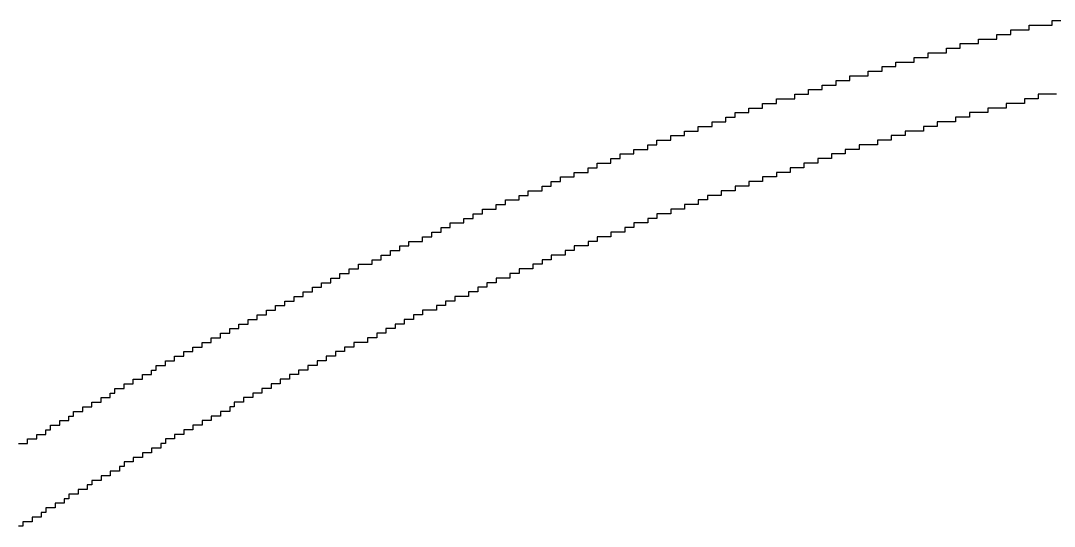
# Model space of a CAD drawing. Header units: millimetres. Extents: x 38.3 to 116.8, y 314 to 397.1.
# Drawn here: x 94.561 to 96.796, y 385.717 to 386.81 of the extents above; entities that cross this region are included whole.
import ezdxf

# ---------------------------------------------------------------- set-up
doc = ezdxf.new("R2010")
doc.units = ezdxf.units.MM
doc.layers.add('TopOverlay', color=2, linetype='Continuous')

# ---------------------------------------------------------------- blocks, each defined once
blk = doc.blocks.new('4S6TMP_L____85')
at = {"layer": 'TopOverlay'}
for p, q in [((-2.1419, 8.0857), (-2.1419, 8.0957)), ((-2.1419, 8.0957), (-2.1022, 8.0957)), ((-2.2313, 8.0659), (-2.2313, 8.0758)), ((-2.2313, 8.0758), (-2.1916, 8.0758)), ((-2.1916, 8.0758), (-2.1916, 8.0857)), ((-2.1916, 8.0857), (-2.1419, 8.0857)), ((-2.3009, 8.046), (-2.3009, 8.0559)), ((-2.3009, 8.0559), (-2.2611, 8.0559)), ((-2.2611, 8.0559), (-2.2611, 8.0659)), ((-2.2611, 8.0659), (-2.2313, 8.0659)), ((-2.4101, 8.0162), (-2.4101, 8.0261)), ((-2.4101, 8.0261), (-2.3704, 8.0261)), ((-2.3704, 8.0261), (-2.3704, 8.0361)), ((-2.3704, 8.0361), (-2.3406, 8.0361)), ((-2.3406, 8.0361), (-2.3406, 8.046)), ((-2.3406, 8.046), (-2.3009, 8.046)), ((-2.4797, 7.9963), (-2.4797, 8.0063)), ((-2.4797, 8.0063), (-2.4399, 8.0063)), ((-2.4399, 8.0063), (-2.4399, 8.0162)), ((-2.4399, 8.0162), (-2.4101, 8.0162)), ((-2.5393, 7.9765), (-2.5393, 7.9864)), ((-2.5393, 7.9864), (-2.5095, 7.9864)), ((-2.5095, 7.9864), (-2.5095, 7.9963)), ((-2.5095, 7.9963), (-2.4797, 7.9963)), ((-2.6088, 7.9566), (-2.6088, 7.9665)), ((-2.6088, 7.9665), (-2.579, 7.9665)), ((-2.579, 7.9665), (-2.579, 7.9765)), ((-2.579, 7.9765), (-2.5393, 7.9765)), ((-2.6982, 7.9268), (-2.6982, 7.9367)), ((-2.6982, 7.9367), (-2.6684, 7.9367)), ((-2.6684, 7.9367), (-2.6684, 7.9467)), ((-2.6684, 7.9467), (-2.6386, 7.9467)), ((-2.6386, 7.9467), (-2.6386, 7.9566)), ((-2.6386, 7.9566), (-2.6088, 7.9566)), ((-2.132, 7.9367), (-2.1717, 7.9367)), ((-2.1717, 7.9367), (-2.1717, 7.9268)), ((-2.7677, 7.9069), (-2.7677, 7.9168)), ((-2.7677, 7.9168), (-2.7379, 7.9168)), ((-2.7379, 7.9168), (-2.7379, 7.9268)), ((-2.7379, 7.9268), (-2.6982, 7.9268)), ((-2.2015, 7.9168), (-2.2413, 7.9168)), ((-2.2413, 7.9168), (-2.2413, 7.9069)), ((-2.1717, 7.9268), (-2.2015, 7.9268)), ((-2.2015, 7.9268), (-2.2015, 7.9168)), ((-2.8274, 7.887), (-2.8274, 7.897)), ((-2.8274, 7.897), (-2.7975, 7.897)), ((-2.7975, 7.897), (-2.7975, 7.9069)), ((-2.7975, 7.9069), (-2.7677, 7.9069)), ((-2.281, 7.897), (-2.3207, 7.897)), ((-2.3207, 7.897), (-2.3207, 7.887)), ((-2.2413, 7.9069), (-2.281, 7.9069)), ((-2.281, 7.9069), (-2.281, 7.897)), ((-2.877, 7.8672), (-2.877, 7.8771)), ((-2.877, 7.8771), (-2.8472, 7.8771)), ((-2.8472, 7.8771), (-2.8472, 7.887)), ((-2.8472, 7.887), (-2.8274, 7.887)), ((-2.3505, 7.8771), (-2.3903, 7.8771)), ((-2.3903, 7.8771), (-2.3903, 7.8672)), ((-2.3207, 7.887), (-2.3505, 7.887)), ((-2.3505, 7.887), (-2.3505, 7.8771)), ((-2.9664, 7.8374), (-2.9664, 7.8473)), ((-2.9664, 7.8473), (-2.9366, 7.8473)), ((-2.9366, 7.8473), (-2.9366, 7.8572)), ((-2.9366, 7.8572), (-2.9068, 7.8572)), ((-2.9068, 7.8572), (-2.9068, 7.8672)), ((-2.9068, 7.8672), (-2.877, 7.8672)), ((-2.4598, 7.8473), (-2.4896, 7.8473)), ((-2.4896, 7.8473), (-2.4896, 7.8374)), ((-2.4201, 7.8572), (-2.4598, 7.8572)), ((-2.4598, 7.8572), (-2.4598, 7.8473)), ((-2.3903, 7.8672), (-2.4201, 7.8672)), ((-2.4201, 7.8672), (-2.4201, 7.8572)), ((-3.0161, 7.8175), (-3.0161, 7.8274)), ((-3.0161, 7.8274), (-2.9962, 7.8274)), ((-2.9962, 7.8274), (-2.9962, 7.8374)), ((-2.9962, 7.8374), (-2.9664, 7.8374)), ((-2.5194, 7.8274), (-2.5591, 7.8274)), ((-2.5591, 7.8274), (-2.5591, 7.8175)), ((-2.4896, 7.8374), (-2.5194, 7.8374)), ((-2.5194, 7.8374), (-2.5194, 7.8274)), ((-3.0757, 7.7976), (-3.0757, 7.8076)), ((-3.0757, 7.8076), (-3.0459, 7.8076)), ((-3.0459, 7.8076), (-3.0459, 7.8175)), ((-3.0459, 7.8175), (-3.0161, 7.8175)), ((-2.5889, 7.8076), (-2.6187, 7.8076)), ((-2.6187, 7.8076), (-2.6187, 7.7976)), ((-2.5591, 7.8175), (-2.5889, 7.8175)), ((-2.5889, 7.8175), (-2.5889, 7.8076)), ((-3.1254, 7.7778), (-3.1254, 7.7877)), ((-3.1254, 7.7877), (-3.0956, 7.7877)), ((-3.0956, 7.7877), (-3.0956, 7.7976)), ((-3.0956, 7.7976), (-3.0757, 7.7976)), ((-2.6485, 7.7877), (-2.6783, 7.7877)), ((-2.6783, 7.7877), (-2.6783, 7.7778)), ((-2.6187, 7.7976), (-2.6485, 7.7976)), ((-2.6485, 7.7976), (-2.6485, 7.7877)), ((-3.2048, 7.748), (-3.2048, 7.7579)), ((-3.2048, 7.7579), (-3.175, 7.7579)), ((-3.175, 7.7579), (-3.175, 7.7678)), ((-3.175, 7.7678), (-3.1452, 7.7678)), ((-3.1452, 7.7678), (-3.1452, 7.7778)), ((-3.1452, 7.7778), (-3.1254, 7.7778)), ((-2.7379, 7.7579), (-2.7677, 7.7579)), ((-2.7677, 7.7579), (-2.7677, 7.748)), ((-2.7081, 7.7678), (-2.7379, 7.7678)), ((-2.7379, 7.7678), (-2.7379, 7.7579)), ((-2.6783, 7.7778), (-2.7081, 7.7778)), ((-2.7081, 7.7778), (-2.7081, 7.7678)), ((-3.2446, 7.7281), (-3.2446, 7.738)), ((-3.2446, 7.738), (-3.2247, 7.738)), ((-3.2247, 7.738), (-3.2247, 7.748)), ((-3.2247, 7.748), (-3.2048, 7.748)), ((-2.7975, 7.738), (-2.8274, 7.738)), ((-2.8274, 7.738), (-2.8274, 7.7281)), ((-2.7677, 7.748), (-2.7975, 7.748)), ((-2.7975, 7.748), (-2.7975, 7.738)), ((-3.2942, 7.7082), (-3.2942, 7.7182)), ((-3.2942, 7.7182), (-3.2744, 7.7182)), ((-3.2744, 7.7182), (-3.2744, 7.7281)), ((-3.2744, 7.7281), (-3.2446, 7.7281)), ((-2.8572, 7.7182), (-2.887, 7.7182)), ((-2.887, 7.7182), (-2.887, 7.7082)), ((-2.8274, 7.7281), (-2.8572, 7.7281)), ((-2.8572, 7.7281), (-2.8572, 7.7182)), ((-3.3439, 7.6884), (-3.3439, 7.6983)), ((-3.3439, 7.6983), (-3.324, 7.6983)), ((-3.324, 7.6983), (-3.324, 7.7082)), ((-3.324, 7.7082), (-3.2942, 7.7082)), ((-2.9068, 7.6983), (-2.9366, 7.6983)), ((-2.9366, 7.6983), (-2.9366, 7.6884)), ((-2.887, 7.7082), (-2.9068, 7.7082)), ((-2.9068, 7.7082), (-2.9068, 7.6983)), ((-3.4135, 7.6586), (-3.4135, 7.6685)), ((-3.4135, 7.6685), (-3.3936, 7.6685)), ((-3.3936, 7.6685), (-3.3936, 7.6784)), ((-3.3936, 7.6784), (-3.3737, 7.6784)), ((-3.3737, 7.6784), (-3.3737, 7.6884)), ((-3.3737, 7.6884), (-3.3439, 7.6884)), ((-2.9962, 7.6685), (-3.0161, 7.6685)), ((-3.0161, 7.6685), (-3.0161, 7.6586)), ((-2.9664, 7.6784), (-2.9962, 7.6784)), ((-2.9962, 7.6784), (-2.9962, 7.6685)), ((-2.9366, 7.6884), (-2.9664, 7.6884)), ((-2.9664, 7.6884), (-2.9664, 7.6784)), ((-3.4631, 7.6387), (-3.4631, 7.6486)), ((-3.4631, 7.6486), (-3.4433, 7.6486)), ((-3.4433, 7.6486), (-3.4433, 7.6586)), ((-3.4433, 7.6586), (-3.4135, 7.6586)), ((-3.0459, 7.6486), (-3.0658, 7.6486)), ((-3.0658, 7.6486), (-3.0658, 7.6387)), ((-3.0161, 7.6586), (-3.0459, 7.6586)), ((-3.0459, 7.6586), (-3.0459, 7.6486)), ((-3.5029, 7.6188), (-3.5029, 7.6288)), ((-3.5029, 7.6288), (-3.483, 7.6288)), ((-3.483, 7.6288), (-3.483, 7.6387)), ((-3.483, 7.6387), (-3.4631, 7.6387)), ((-3.0956, 7.6288), (-3.1254, 7.6288)), ((-3.1254, 7.6288), (-3.1254, 7.6188)), ((-3.0658, 7.6387), (-3.0956, 7.6387)), ((-3.0956, 7.6387), (-3.0956, 7.6288)), ((-3.5525, 7.599), (-3.5525, 7.6089)), ((-3.5525, 7.6089), (-3.5327, 7.6089)), ((-3.5327, 7.6089), (-3.5327, 7.6188)), ((-3.5327, 7.6188), (-3.5029, 7.6188)), ((-3.1452, 7.6089), (-3.175, 7.6089)), ((-3.175, 7.6089), (-3.175, 7.599)), ((-3.1254, 7.6188), (-3.1452, 7.6188)), ((-3.1452, 7.6188), (-3.1452, 7.6089)), ((-3.6121, 7.5692), (-3.6121, 7.5791)), ((-3.6121, 7.5791), (-3.5923, 7.5791)), ((-3.5923, 7.5791), (-3.5923, 7.589)), ((-3.5923, 7.589), (-3.5724, 7.589)), ((-3.5724, 7.589), (-3.5724, 7.599)), ((-3.5724, 7.599), (-3.5525, 7.599)), ((-3.2247, 7.5791), (-3.2446, 7.5791)), ((-3.2446, 7.5791), (-3.2446, 7.5692)), ((-3.1949, 7.589), (-3.2247, 7.589)), ((-3.2247, 7.589), (-3.2247, 7.5791)), ((-3.175, 7.599), (-3.1949, 7.599)), ((-3.1949, 7.599), (-3.1949, 7.589)), ((-3.6618, 7.5493), (-3.6618, 7.5592)), ((-3.6618, 7.5592), (-3.6419, 7.5592)), ((-3.6419, 7.5592), (-3.6419, 7.5692)), ((-3.6419, 7.5692), (-3.6121, 7.5692)), ((-3.2644, 7.5592), (-3.2942, 7.5592)), ((-3.2942, 7.5592), (-3.2942, 7.5493)), ((-3.2446, 7.5692), (-3.2644, 7.5692)), ((-3.2644, 7.5692), (-3.2644, 7.5592)), ((-3.7015, 7.5294), (-3.7015, 7.5394)), ((-3.7015, 7.5394), (-3.6817, 7.5394)), ((-3.6817, 7.5394), (-3.6817, 7.5493)), ((-3.6817, 7.5493), (-3.6618, 7.5493)), ((-3.3141, 7.5394), (-3.3439, 7.5394)), ((-3.3439, 7.5394), (-3.3439, 7.5294)), ((-3.2942, 7.5493), (-3.3141, 7.5493)), ((-3.3141, 7.5493), (-3.3141, 7.5394)), ((-3.7413, 7.5096), (-3.7413, 7.5195)), ((-3.7413, 7.5195), (-3.7214, 7.5195)), ((-3.7214, 7.5195), (-3.7214, 7.5294)), ((-3.7214, 7.5294), (-3.7015, 7.5294)), ((-3.3638, 7.5195), (-3.3836, 7.5195)), ((-3.3836, 7.5195), (-3.3836, 7.5096)), ((-3.3439, 7.5294), (-3.3638, 7.5294)), ((-3.3638, 7.5294), (-3.3638, 7.5195)), ((-3.8009, 7.4798), (-3.8009, 7.4897)), ((-3.8009, 7.4897), (-3.781, 7.4897)), ((-3.781, 7.4897), (-3.781, 7.4996)), ((-3.781, 7.4996), (-3.7611, 7.4996)), ((-3.7611, 7.4996), (-3.7611, 7.5096)), ((-3.7611, 7.5096), (-3.7413, 7.5096)), ((-3.4333, 7.4897), (-3.4532, 7.4897)), ((-3.4532, 7.4897), (-3.4532, 7.4798)), ((-3.4035, 7.4996), (-3.4333, 7.4996)), ((-3.4333, 7.4996), (-3.4333, 7.4897)), ((-3.3836, 7.5096), (-3.4035, 7.5096)), ((-3.4035, 7.5096), (-3.4035, 7.4996)), ((-3.8406, 7.4599), (-3.8406, 7.4698)), ((-3.8406, 7.4698), (-3.8207, 7.4698)), ((-3.8207, 7.4698), (-3.8207, 7.4798)), ((-3.8207, 7.4798), (-3.8009, 7.4798)), ((-3.4731, 7.4698), (-3.5029, 7.4698)), ((-3.5029, 7.4698), (-3.5029, 7.4599)), ((-3.4532, 7.4798), (-3.4731, 7.4798)), ((-3.4731, 7.4798), (-3.4731, 7.4698)), ((-3.8803, 7.44), (-3.8803, 7.45)), ((-3.8803, 7.45), (-3.8605, 7.45)), ((-3.8605, 7.45), (-3.8605, 7.4599)), ((-3.8605, 7.4599), (-3.8406, 7.4599)), ((-3.5227, 7.45), (-3.5426, 7.45)), ((-3.5426, 7.45), (-3.5426, 7.44)), ((-3.5029, 7.4599), (-3.5227, 7.4599)), ((-3.5227, 7.4599), (-3.5227, 7.45)), ((-3.9201, 7.4202), (-3.9201, 7.4301)), ((-3.9201, 7.4301), (-3.9002, 7.4301)), ((-3.9002, 7.4301), (-3.9002, 7.44)), ((-3.9002, 7.44), (-3.8803, 7.44)), ((-3.5625, 7.4301), (-3.5823, 7.4301)), ((-3.5823, 7.4301), (-3.5823, 7.4202)), ((-3.5426, 7.44), (-3.5625, 7.44)), ((-3.5625, 7.44), (-3.5625, 7.4301)), ((-3.9797, 7.3904), (-3.9797, 7.4003)), ((-3.9797, 7.4003), (-3.9598, 7.4003)), ((-3.9598, 7.4003), (-3.9598, 7.4102)), ((-3.9598, 7.4102), (-3.9399, 7.4102)), ((-3.9399, 7.4102), (-3.9399, 7.4202)), ((-3.9399, 7.4202), (-3.9201, 7.4202)), ((-3.6221, 7.4003), (-3.6519, 7.4003)), ((-3.6519, 7.4003), (-3.6519, 7.3904)), ((-3.6022, 7.4102), (-3.6221, 7.4102)), ((-3.6221, 7.4102), (-3.6221, 7.4003)), ((-3.5823, 7.4202), (-3.6022, 7.4202)), ((-3.6022, 7.4202), (-3.6022, 7.4102)), ((-4.0194, 7.3705), (-4.0194, 7.3804)), ((-4.0194, 7.3804), (-3.9996, 7.3804)), ((-3.9996, 7.3804), (-3.9996, 7.3904)), ((-3.9996, 7.3904), (-3.9797, 7.3904)), ((-3.6717, 7.3804), (-3.6916, 7.3804)), ((-3.6916, 7.3804), (-3.6916, 7.3705)), ((-3.6519, 7.3904), (-3.6717, 7.3904)), ((-3.6717, 7.3904), (-3.6717, 7.3804)), ((-4.0592, 7.3506), (-4.0592, 7.3606)), ((-4.0592, 7.3606), (-4.0393, 7.3606)), ((-4.0393, 7.3606), (-4.0393, 7.3705)), ((-4.0393, 7.3705), (-4.0194, 7.3705)), ((-3.7115, 7.3606), (-3.7313, 7.3606)), ((-3.7313, 7.3606), (-3.7313, 7.3506)), ((-3.6916, 7.3705), (-3.7115, 7.3705)), ((-3.7115, 7.3705), (-3.7115, 7.3606)), ((-4.089, 7.3307), (-4.089, 7.3407)), ((-4.089, 7.3407), (-4.079, 7.3407)), ((-4.079, 7.3407), (-4.079, 7.3506)), ((-4.079, 7.3506), (-4.0592, 7.3506)), ((-3.7512, 7.3407), (-3.7711, 7.3407)), ((-3.7711, 7.3407), (-3.7711, 7.3307)), ((-3.7313, 7.3506), (-3.7512, 7.3506)), ((-3.7512, 7.3506), (-3.7512, 7.3407)), ((-4.1486, 7.3009), (-4.1486, 7.3109)), ((-4.1486, 7.3109), (-4.1287, 7.3109)), ((-4.1287, 7.3109), (-4.1287, 7.3208)), ((-4.1287, 7.3208), (-4.1088, 7.3208)), ((-4.1088, 7.3208), (-4.1088, 7.3307)), ((-4.1088, 7.3307), (-4.089, 7.3307)), ((-3.8108, 7.3109), (-3.8307, 7.3109)), ((-3.8307, 7.3109), (-3.8307, 7.3009)), ((-3.7909, 7.3208), (-3.8108, 7.3208)), ((-3.8108, 7.3208), (-3.8108, 7.3109)), ((-3.7711, 7.3307), (-3.7909, 7.3307)), ((-3.7909, 7.3307), (-3.7909, 7.3208)), ((-4.1784, 7.2811), (-4.1784, 7.291)), ((-4.1784, 7.291), (-4.1684, 7.291)), ((-4.1684, 7.291), (-4.1684, 7.3009)), ((-4.1684, 7.3009), (-4.1486, 7.3009)), ((-3.8505, 7.291), (-3.8704, 7.291)), ((-3.8704, 7.291), (-3.8704, 7.2811)), ((-3.8307, 7.3009), (-3.8505, 7.3009)), ((-3.8505, 7.3009), (-3.8505, 7.291)), ((-4.2181, 7.2612), (-4.2181, 7.2711)), ((-4.2181, 7.2711), (-4.1982, 7.2711)), ((-4.1982, 7.2711), (-4.1982, 7.2811)), ((-4.1982, 7.2811), (-4.1784, 7.2811)), ((-3.8903, 7.2711), (-3.9101, 7.2711)), ((-3.9101, 7.2711), (-3.9101, 7.2612)), ((-3.8704, 7.2811), (-3.8903, 7.2811)), ((-3.8903, 7.2811), (-3.8903, 7.2711)), ((-4.2578, 7.2413), (-4.2578, 7.2513)), ((-4.2578, 7.2513), (-4.238, 7.2513)), ((-4.238, 7.2513), (-4.238, 7.2612)), ((-4.238, 7.2612), (-4.2181, 7.2612)), ((-3.9201, 7.2513), (-3.9399, 7.2513)), ((-3.9399, 7.2513), (-3.9399, 7.2413)), ((-3.9101, 7.2612), (-3.9201, 7.2612)), ((-3.9201, 7.2612), (-3.9201, 7.2513)), ((-4.3075, 7.2115), (-4.3075, 7.2215)), ((-4.3075, 7.2215), (-4.2876, 7.2215)), ((-4.2876, 7.2215), (-4.2876, 7.2314)), ((-4.2876, 7.2314), (-4.2678, 7.2314)), ((-4.2678, 7.2314), (-4.2678, 7.2413)), ((-4.2678, 7.2413), (-4.2578, 7.2413)), ((-3.9797, 7.2215), (-3.9996, 7.2215)), ((-3.9996, 7.2215), (-3.9996, 7.2115)), ((-3.9598, 7.2314), (-3.9797, 7.2314)), ((-3.9797, 7.2314), (-3.9797, 7.2215)), ((-3.9399, 7.2413), (-3.9598, 7.2413)), ((-3.9598, 7.2413), (-3.9598, 7.2314)), ((-4.3373, 7.1917), (-4.3373, 7.2016)), ((-4.3373, 7.2016), (-4.3174, 7.2016)), ((-4.3174, 7.2016), (-4.3174, 7.2115)), ((-4.3174, 7.2115), (-4.3075, 7.2115)), ((-4.0194, 7.2016), (-4.0393, 7.2016)), ((-4.0393, 7.2016), (-4.0393, 7.1917)), ((-3.9996, 7.2115), (-4.0194, 7.2115)), ((-4.0194, 7.2115), (-4.0194, 7.2016)), ((-4.377, 7.1817), (-4.3572, 7.1817)), ((-4.3572, 7.1817), (-4.3572, 7.1917)), ((-4.3572, 7.1917), (-4.3373, 7.1917)), ((-4.0592, 7.1817), (-4.0691, 7.1817)), ((-4.0691, 7.1817), (-4.0691, 7.1718)), ((-4.0393, 7.1917), (-4.0592, 7.1917)), ((-4.0592, 7.1917), (-4.0592, 7.1817)), ((-4.089, 7.1619), (-4.1088, 7.1619)), ((-4.1088, 7.1619), (-4.1088, 7.1519)), ((-4.0691, 7.1718), (-4.089, 7.1718)), ((-4.089, 7.1718), (-4.089, 7.1619)), ((-4.1486, 7.1321), (-4.1585, 7.1321)), ((-4.1585, 7.1321), (-4.1585, 7.1221)), ((-4.1287, 7.142), (-4.1486, 7.142)), ((-4.1486, 7.142), (-4.1486, 7.1321)), ((-4.1088, 7.1519), (-4.1287, 7.1519)), ((-4.1287, 7.1519), (-4.1287, 7.142)), ((-4.1784, 7.1122), (-4.1982, 7.1122)), ((-4.1982, 7.1122), (-4.1982, 7.1023)), ((-4.1585, 7.1221), (-4.1784, 7.1221)), ((-4.1784, 7.1221), (-4.1784, 7.1122)), ((-4.2181, 7.0923), (-4.228, 7.0923)), ((-4.228, 7.0923), (-4.228, 7.0824)), ((-4.1982, 7.1023), (-4.2181, 7.1023)), ((-4.2181, 7.1023), (-4.2181, 7.0923)), ((-4.2479, 7.0725), (-4.2678, 7.0725)), ((-4.2678, 7.0725), (-4.2678, 7.0625)), ((-4.228, 7.0824), (-4.2479, 7.0824)), ((-4.2479, 7.0824), (-4.2479, 7.0725)), ((-4.2976, 7.0427), (-4.3174, 7.0427)), ((-4.3174, 7.0427), (-4.3174, 7.0327)), ((-4.2777, 7.0526), (-4.2976, 7.0526)), ((-4.2976, 7.0526), (-4.2976, 7.0427)), ((-4.2678, 7.0625), (-4.2777, 7.0625)), ((-4.2777, 7.0625), (-4.2777, 7.0526)), ((-4.3274, 7.0228), (-4.3472, 7.0228)), ((-4.3472, 7.0228), (-4.3472, 7.0129)), ((-4.3174, 7.0327), (-4.3274, 7.0327)), ((-4.3274, 7.0327), (-4.3274, 7.0228)), ((-4.3671, 7.0029), (-4.377, 7.0029)), ((-4.3472, 7.0129), (-4.3671, 7.0129)), ((-4.3671, 7.0129), (-4.3671, 7.0029))]:
    blk.add_line(p, q, dxfattribs=at)

msp = doc.modelspace()

# ---------------------------------------------------------------- block references
msp.add_blockref('4S6TMP_L____85', (98.933, 378.714))

doc.saveas('drawing.dxf')
